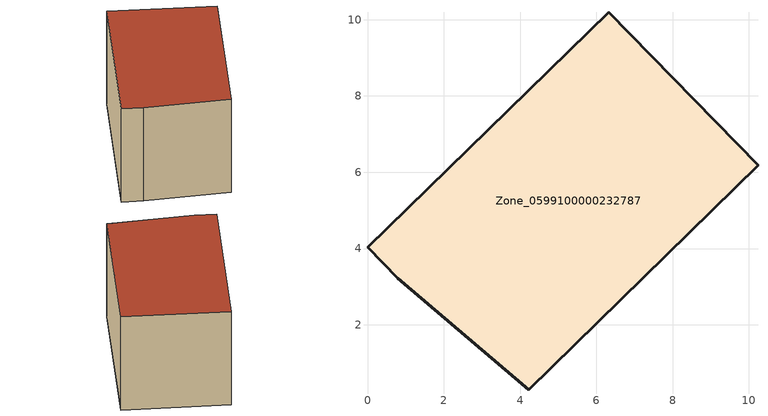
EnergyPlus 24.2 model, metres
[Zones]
Zone_0599100000232787
 floor ground (C_G): 6.33,10.2 10.24,6.18 4.23,0.29 0.8,3.22 0,4.04 z0
 wall outside (C_F): 6.33,10.2 0,4.04 0.8,3.22 4.23,0.29 10.24,6.18 6.33,10.2 z0:5.7
 roof outside (C_R): 10.24,6.18 6.33,10.2 0,4.04 0.8,3.22 4.23,0.29 z5.7
[BUILDING]
Pand.0599100000232787: North Axis=0; Terrain=City; Loads Convergence Tolerance Value=0.04; Temperature Convergence Tolerance Value=0.4; Solar Distribution=FullExterior; Maximum Number of Warmup Days=25; Minimum Number of Warmup Days=1
[Site:Location]
Rotterdam.The.Hague.AP_ZH_NLD Design_Conditions: Latitude=51.96; Longitude=4.45; Time Zone=1; Elevation=-4.5
[SITE:GROUNDTEMPERATURE:BUILDINGSURFACE]
18, 18, 18, 18, 18, 18, 18, 18, 18, 18, 18, 18
[MATERIAL] Thermal Absorptance=0.9; Solar Absorptance=0.7; Visible Absorptance=0.7
Name | Roughness | Thickness | Conductivity | Density | Specific Heat
G.TC.1975-1991 | MediumSmooth | 0.15 | 0.288461 | 540 | 1210
F.TC.1975-1991 | Rough | 0.3 | 0.230769 | 1920 | 840
R.TC.1975-1991 | MediumRough | 0.2 | 0.153846 | 1500 | 1000
[CONSTRUCTION]
C_G: G.TC.1975-1991
C_F: F.TC.1975-1991
C_R: R.TC.1975-1991
[ZONE]
Zone_0599100000232787: Type=1; Multiplier=1; Ceiling Height=Autocalculate; Volume=Autocalculate; Floor Area=autocalculate; Part of Total Floor Area=Yes
[ZONEINFILTRATION:DESIGNFLOWRATE]
Infil_Zone_0599100000232787: Zone or ZoneList or Space or SpaceList=Zone_0599100000232787; Schedule=AlwaysOn; Design Flow Rate Calculation Method=Flow/Area; Flow Rate per Floor Area=0.003; Constant Term Coefficient=1; Temperature Term Coefficient=0; Velocity Term Coefficient=0; Velocity Squared Term Coefficient=0
[HVACTEMPLATE:ZONE:IDEALLOADSAIRSYSTEM]
Zone_0599100000232787: Maximum Heating Supply Air Temperature=50; Minimum Cooling Supply Air Temperature=13; Maximum Heating Supply Air Humidity Ratio=0.0156; Minimum Cooling Supply Air Humidity Ratio=0.0077; Heating Limit=NoLimit; Cooling Limit=NoLimit; Dehumidification Control Type=ConstantSensibleHeatRatio; Cooling Sensible Heat Ratio=0.7; Dehumidification Setpoint=60; Humidification Control Type=None; Humidification Setpoint=30; Outdoor Air Method=None; Outdoor Air Flow Rate per Person=0.00944; Outdoor Air Flow Rate per Zone Floor Area=0; Outdoor Air Flow Rate per Zone=0; Demand Controlled Ventilation Type=None; Outdoor Air Economizer Type=NoEconomizer; Heat Recovery Type=None; Sensible Heat Recovery Effectiveness=0.7; Latent Heat Recovery Effectiveness=0.65
[ZONECONTROL:THERMOSTAT]
ThermostatControl_Zone_0599100000232787: Zone or ZoneList=Zone_0599100000232787; Control Type Schedule=DualSetpointControlType; Control 1=Thermostat_Zone_0599100000232787; Temperature Difference Between Cutout And Setpoint=0
[THERMOSTATSETPOINT:DUALSETPOINT]
Thermostat_Zone_0599100000232787: Heating Setpoint Temperature Schedule=HeatingSetpoint_Zone_0599100000232787; Cooling Setpoint Temperature Schedule=CoolingSetpoint_Zone_0599100000232787
[SCHEDULE:COMPACT]
HeatingSetpoint_Zone_0599100000232787: Through: 12/31, For: AllDays, Until: 24:00, 21
CoolingSetpoint_Zone_0599100000232787: Through: 12/31, For: AllDays, Until: 24:00, 24
DualSetpointControlType: Through: 12/31, For: AllDays, Until: 24:00, 4
AlwaysOn: Through: 12/31, For: AllDays, Until: 24:00, 1
